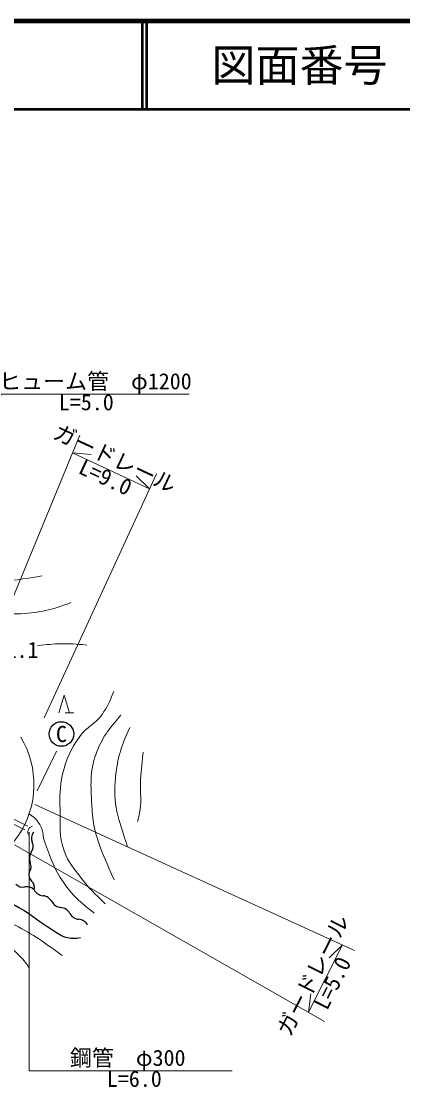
# Model space of a CAD drawing. Units: millimetres, scale not verified. Extents: x 40000 to 680000, y 20000 to 380000.
# Drawn here: x 495009 to 538359, y 259721 to 380000 of the extents above; entities that cross this region are included whole.
import ezdxf
from ezdxf.enums import TextEntityAlignment as Align

# ---------------------------------------------------------------- set-up
doc = ezdxf.new("R2010")
doc.units = ezdxf.units.MM
doc.header["$LTSCALE"] = 1000
doc.linetypes.add('DASHED', pattern=[7.5, 6, -1.5])
for name, color, linetype, lineweight in [('M-BGD', 7, 'Continuous', 13), ('M-STR-HTXT', 7, 'Continuous', 13), ('M-STR-STRC', 7, 'Continuous', 25), ('M-TTL', 2, 'Continuous', 140), ('M-TTL-LINE', 7, 'Continuous', 50)]:
    doc.layers.add(name, color=color, linetype=linetype, lineweight=lineweight)
doc.layers.add('M-TTL-TXT', color=7, linetype='Continuous')
doc.styles.add('ＭＳ ゴシック', font='')
doc.styles.get('ＭＳ ゴシック').set_extended_font_data('MS Gothic')

msp = doc.modelspace()

# ---------------------------------------------------------------- linework, layer by layer
at = {"layer": 'M-BGD'}
for p, q in [((499301, 301410), (499901, 303410)), ((499901, 303410), (500501, 301410)), ((500001, 301410), (501001, 301410))]:
    msp.add_line(p, q, dxfattribs=at)
at = {"layer": 'M-BGD', "linetype": 'DASHED'}
for p, q in [((490377, 291218), (496030, 288406)), ((490068, 290794), (495773, 287945))]:
    msp.add_line(p, q, dxfattribs=at)
at = {"layer": 'M-BGD'}
for centre, radius, start, end in [((486021, 293273), 10437, 260.82353, 31.10143), ((496453, 287869), 684, 101.95031, 219.45599)]:
    msp.add_arc(centre, radius, start, end, dxfattribs=at)
at = {"layer": 'M-BGD', "lineweight": 25}
for centre, radius, start, end in [((497345, 287177), 1167, 144.78552, 203.5254), ((495204, 286245), 1167, 324.78552, 23.5254), ((497111, 284899), 1167, 144.78552, 203.5254), ((494971, 283968), 1167, 324.78552, 23.5254), ((496844, 283014), 961, 162.99745, 227.88772), ((495198, 282670), 1060, 221.39727, 283.11339), ((495679, 280606), 1060, 41.39727, 103.11339), ((495555, 281588), 961, 342.99745, 47.88772), ((497618, 281937), 1306, 208.85328, 264.30796), ((497359, 279338), 1306, 28.85328, 84.30796), ((499647, 280598), 1306, 208.85328, 264.30796), ((499388, 277999), 1306, 28.85328, 84.30796), ((501676, 279259), 1306, 208.85328, 264.30796), ((501417, 276660), 1306, 28.85328, 84.30796)]:
    msp.add_arc(centre, radius, start, end, dxfattribs=at)
at = {"layer": 'M-BGD'}
for points, knots in [([(465393, 324352), (466826, 322506), (467419, 321742), (469120, 320542), (470823, 319340), (471976, 318928), (473965, 318306), (476719, 317443), (478433, 317643), (481212, 316861), (483233, 316292), (484155, 315379), (486163, 314763), (489538, 313726), (491436, 312457), (494960, 312683), (497230, 312829), (498307, 313064), (500647, 313934)], [0, 0, 0, 0, 1, 1, 1, 2, 2, 2, 3, 3, 3, 4, 4, 4, 5, 5, 5, 6, 6, 6, 6]), ([(474800, 321025), (476902, 320569), (477569, 320423), (479272, 319810), (480989, 319193), (481832, 318560), (483524, 317878), (484938, 317307), (485698, 316839), (487196, 316552), (489072, 316194), (490173, 316296), (492082, 316359), (494177, 316429), (494953, 316575), (497410, 316994)], [0, 0, 0, 0, 1, 1, 1, 2, 2, 2, 3, 3, 3, 4, 4, 4, 5, 5, 5, 5]), ([(496847, 309039), (498109, 309194), (498492, 309238), (499552, 309260), (500685, 309283), (501097, 309242), (502451, 309121)], [0, 0, 0, 0, 1, 1, 1, 2, 2, 2, 2]), ([(505515, 303835), (505049, 302624), (504842, 302165), (504190, 301226), (503401, 300089), (502458, 299875), (501664, 298741), (500605, 297229), (500128, 296234), (499718, 294434), (499368, 292901), (499392, 291990), (499428, 290417), (499470, 288582), (499258, 287465), (499883, 285738), (500377, 284375), (500990, 283755), (501871, 282605), (502803, 281387), (503239, 280981), (504549, 279733)], [0, 0, 0, 0, 1, 1, 1, 2, 2, 2, 3, 3, 3, 4, 4, 4, 5, 5, 5, 6, 6, 6, 7, 7, 7, 7]), ([(505557, 282425), (504024, 286001), (503180, 287484), (503031, 290956), (502933, 293227), (502747, 294619), (503528, 296753), (504227, 298667), (504882, 299478), (506344, 301143)], [0, 0, 0, 0, 1, 1, 1, 2, 2, 2, 3, 3, 3, 3]), ([(507101, 286187), (506042, 289463), (505383, 290983), (505722, 294103), (505970, 296378), (506315, 297443), (507337, 299735)], [0, 0, 0, 0, 1, 1, 1, 2, 2, 2, 2]), ([(508863, 296940), (508673, 295239), (508610, 294761), (508552, 293358), (508505, 292216), (508713, 291559), (508525, 290431), (508435, 289897), (508401, 289687), (508221, 289079)], [0, 0, 0, 0, 1, 1, 1, 2, 2, 2, 3, 3, 3, 3]), ([(495908, 289931), (496394, 289616), (496588, 289424), (496929, 289009), (497587, 288212), (497385, 287461), (497758, 286497), (498432, 284751), (498732, 283699), (499801, 282163), (500906, 280573), (501603, 280025), (503307, 278657)], [0, 0, 0, 0, 1, 1, 1, 2, 2, 2, 3, 3, 3, 4, 4, 4, 4]), ([(439873, 282703), (440323, 282515), (440498, 282448), (440921, 282383), (441390, 282310), (441662, 282379), (442136, 282401), (443865, 282480), (444828, 282612), (446553, 282751), (448318, 282893), (449303, 283032), (451071, 283128), (454141, 283295), (455866, 283330), (458940, 283294), (461348, 283265), (462700, 283206), (465096, 282962), (467288, 282739), (468508, 282521), (470673, 282107), (473827, 281502), (475562, 281004), (478679, 280229), (481600, 279503), (483278, 279223), (486133, 278269), (488102, 277611), (489260, 277319), (491075, 276309), (492559, 275483), (493551, 275168), (494719, 273935), (495234, 273391), (495457, 273156), (495925, 272444)], [0, 0, 0, 0, 1, 1, 1, 2, 2, 2, 3, 3, 3, 4, 4, 4, 5, 5, 5, 6, 6, 6, 7, 7, 7, 8, 8, 8, 9, 9, 9, 10, 10, 10, 11, 11, 11, 12, 12, 12, 12]), ([(479454, 282995), (480047, 282201), (480360, 281856), (481127, 281357), (482127, 280706), (482909, 280816), (484067, 280529), (486056, 280036), (487231, 280015), (489202, 279452), (491105, 278909), (492106, 278382), (493881, 277506), (496280, 276323), (497087, 275691), (499679, 273862)], [0, 0, 0, 0, 1, 1, 1, 2, 2, 2, 3, 3, 3, 4, 4, 4, 5, 5, 5, 5])]:
    msp.add_open_spline(points, degree=3, knots=knots, dxfattribs=at)
at = {"layer": 'M-BGD', "lineweight": 25}
msp.add_open_spline([(487985, 282052), (491192, 280988), (492323, 280718), (494817, 279278), (496352, 278392), (497070, 277670), (498586, 276752), (499223, 276366), (499551, 276020), (500284, 275882), (500840, 275778), (501122, 275792), (501733, 275882)], degree=3, knots=[0, 0, 0, 0, 1, 1, 1, 2, 2, 2, 3, 3, 3, 4, 4, 4, 4], dxfattribs=at)
at = {"layer": 'M-STR-HTXT'}
for p, q in [((490521, 305929), (501671, 332966)), ((500845, 330964), (509592, 326868)), ((500845, 330964), (502953, 330749)), ((497633, 300851), (510367, 328555)), ((509592, 326868), (508077, 328350)), ((496842, 292537), (499037, 297051)), ((496577, 290990), (532884, 274421)), ((494263, 286425), (529468, 266346)), ((527631, 267393), (531506, 275050)), ((531506, 275050), (529978, 273581)), ((527631, 267393), (527909, 269494))]:
    msp.add_line(p, q, dxfattribs=at)
for points in [[(492710, 302824), (492710, 337624), (514094, 337624)], [(495925, 287869), (495925, 260755), (518986, 260755)]]:
    msp.add_lwpolyline(points, dxfattribs=at)
at = {"layer": 'M-STR-STRC'}
msp.add_circle((499580, 299012), 1398, dxfattribs=at)
at = {"layer": 'M-TTL'}
msp.add_line((680000, 380000), (40000, 380000), dxfattribs=at)
at = {"layer": 'M-TTL-LINE'}
for p, q in [((508747, 380000), (508747, 370000)), ((509247, 380000), (509247, 370000)), ((40000, 370000), (680000, 370000))]:
    msp.add_line(p, q, dxfattribs=at)

# ---------------------------------------------------------------- texts
at = {"layer": 'M-BGD', "style": 'ＭＳ ゴシック'}
msp.add_text('・231.1', height=1833, dxfattribs=at).set_placement((492613, 308580), align=Align.MIDDLE_CENTER)
at = {"layer": 'M-STR-HTXT', "style": 'ＭＳ ゴシック'}
for s, p in [('ヒューム管\u3000φ1200', (503435, 337624)), ('鋼管\u3000φ300', (507108, 260755))]:
    msp.add_text(s, height=1833, dxfattribs=at).set_placement(p, align=Align.BOTTOM_CENTER)
for s, p in [('L=5.0', (502410, 337624)), ('L=6.0', (507861, 260755))]:
    msp.add_text(s, height=1833, dxfattribs=at).set_placement(p, align=Align.TOP_CENTER)
for rotation, p in [(334.911, (505046, 328997)), (63.152, (529434, 270956))]:
    msp.add_text('ガードレール', height=1833, rotation=rotation, dxfattribs=at).set_placement(p, align=Align.BOTTOM_CENTER)
for s, rotation, p in [('L=9.0', 334.911, (504980, 329028)), ('L=5.0', 63.152, (529521, 271129))]:
    msp.add_text(s, height=1833, rotation=rotation, dxfattribs=at).set_placement(p, align=Align.TOP_CENTER)
at = {"layer": 'M-STR-STRC', "style": 'ＭＳ ゴシック'}
msp.add_text('C', height=1833, dxfattribs=at).set_placement((499580, 299012), align=Align.MIDDLE_CENTER)
at = {"layer": 'M-TTL-TXT', "style": 'ＭＳ ゴシック'}
msp.add_text('図面番号', height=3666, dxfattribs=at).set_placement((526622, 375000), align=Align.MIDDLE_CENTER)

doc.saveas('drawing.dxf')
